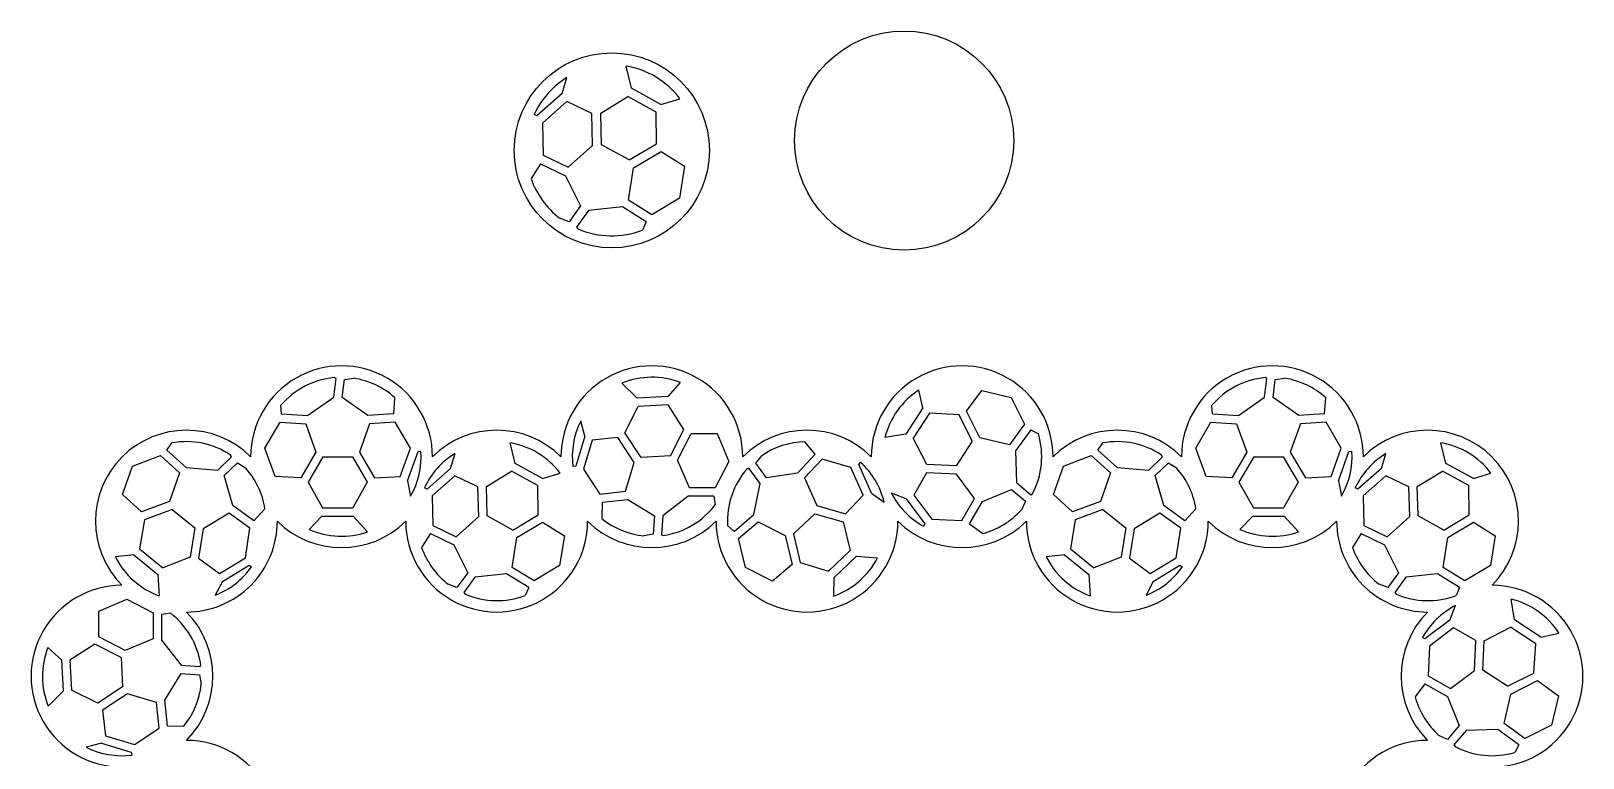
# Model space of a CAD drawing. Extents: x 500 to 1061, y -54 to 210.
# Drawn here: x 500.2 to 758.4, y 89.2 to 210.2 of the extents above; entities that cross this region are included whole.
import ezdxf

# ---------------------------------------------------------------- set-up
doc = ezdxf.new("R2010")
doc.units = 0
doc.layers.get('0').update_dxf_attribs({"linetype": 'CONTINUOUS'})

msp = doc.modelspace()

# ---------------------------------------------------------------- linework, layer by layer
at = {"linetype": 'CONTINUOUS'}
for p, q in [((600.076192, 200.661691), (599.194123, 204.355947)), ((588.52606, 199.770267), (589.34647, 202.451218)), ((588.52606, 199.770267), (584.343715, 196.075403)), ((594.952819, 196.531177), (599.445747, 199.296689)), ((604.156304, 196.714085), (599.445747, 199.296689)), ((604.983618, 197.971152), (600.076192, 200.661691)), ((604.983618, 197.971152), (608.140586, 198.925683)), ((584.343715, 196.075403), (583.870008, 196.275076)), ((589.305055, 198.45695), (585.246487, 194.871436)), ((593.454096, 196.464723), (589.305055, 198.45695)), ((593.604348, 191.130146), (593.454096, 196.464723)), ((595.101528, 191.251369), (594.952819, 196.531177)), ((604.240865, 191.438926), (604.156304, 196.714085)), ((585.246487, 194.871436), (585.396739, 189.536859)), ((589.545779, 187.544632), (593.604348, 191.130146)), ((599.70952, 188.724998), (595.101528, 191.251369)), ((599.70952, 188.724998), (604.240865, 191.438926)), ((585.396739, 189.536859), (589.545779, 187.544632)), ((600.412452, 187.397544), (604.990801, 190.139625)), ((604.990801, 190.139625), (608.901651, 187.712948)), ((584.93503, 188.094597), (583.364559, 185.629162)), ((584.93503, 188.094597), (589.1138, 186.088095)), ((589.1138, 186.088095), (591.616098, 181.092622)), ((599.572089, 182.047621), (600.412452, 187.397544)), ((608.901651, 187.712948), (608.061288, 182.363024)), ((591.616098, 181.092622), (589.693021, 178.423876)), ((598.576397, 180.900145), (592.901924, 180.311259)), ((602.523279, 178.451109), (598.576397, 180.900145)), ((603.482939, 179.620944), (599.572089, 182.047621)), ((608.061288, 182.363024), (603.482939, 179.620944)), ((589.693021, 178.423876), (588.118745, 179.047647)), ((592.901924, 180.311259), (590.910336, 177.547438)), ((602.523279, 178.451109), (601.887677, 177.034196)), ((590.910336, 177.547438), (591.149959, 177.263081)), ((550.538224, 149.221987), (550.926637, 152.366253)), ((550.926637, 152.366253), (550.604095, 152.491007)), ((552.311183, 152.19579), (553.873857, 152.390967)), ((705.420508, 149.221987), (705.80892, 152.366253)), ((705.80892, 152.366253), (705.486379, 152.491007)), ((707.193466, 152.19579), (708.756141, 152.390967)), ((551.936132, 149.159686), (552.311183, 152.19579)), ((600.994203, 149.088362), (598.487805, 151.577267)), ((606.19172, 149.364168), (608.220339, 151.664758)), ((648.570837, 147.433201), (647.904938, 150.427294)), ((655.834304, 146.895758), (658.356518, 150.354088)), ((658.356518, 150.354088), (663.259659, 149.203043)), ((706.818416, 149.159686), (707.193466, 152.19579)), ((541.860543, 146.437253), (541.745371, 147.876891)), ((546.174094, 146.204741), (550.538224, 149.221987)), ((556.210151, 146.204741), (551.936132, 149.159686)), ((560.514947, 146.436781), (560.693354, 149.149441)), ((598.966069, 143.313799), (601.164158, 147.700418)), ((606.19172, 149.364168), (600.994203, 149.088362)), ((606.153168, 147.965159), (601.164158, 147.700418)), ((608.803156, 143.835803), (606.153168, 147.965159)), ((648.570837, 147.433201), (645.734678, 143.068977)), ((663.259659, 149.203043), (665.484581, 144.766567)), ((696.742827, 146.437253), (696.627655, 147.876891)), ((701.056378, 146.204741), (705.420508, 149.221987)), ((711.092435, 146.204741), (706.818416, 149.159686)), ((715.397231, 146.436781), (715.575637, 149.149441)), ((539.093402, 140.771156), (541.600986, 145.054219)), ((541.600986, 145.054219), (545.875157, 144.823829)), ((541.860543, 146.437253), (546.174094, 146.204741)), ((545.875157, 144.823829), (547.581775, 140.085354)), ((556.509088, 144.823829), (554.802469, 140.085354)), ((560.514947, 146.436781), (556.210151, 146.204741)), ((560.783259, 145.054219), (556.509088, 144.823829)), ((563.290843, 140.771156), (560.783259, 145.054219)), ((592.298691, 142.727717), (591.634539, 145.249127)), ((649.679163, 146.578613), (646.956783, 142.389466)), ((654.577228, 146.290537), (649.679163, 146.578613)), ((656.779308, 141.899609), (654.577228, 146.290537)), ((658.059227, 142.459282), (655.834304, 146.895758)), ((665.484581, 144.766567), (662.962367, 141.308237)), ((693.975686, 140.771156), (696.48327, 145.054219)), ((696.48327, 145.054219), (700.75744, 144.823829)), ((696.742827, 146.437253), (701.056378, 146.204741)), ((700.75744, 144.823829), (702.464059, 140.085354)), ((711.391372, 144.823829), (709.684753, 140.085354)), ((715.397231, 146.436781), (711.092435, 146.204741)), ((715.665543, 145.054219), (711.391372, 144.823829)), ((718.173127, 140.771156), (715.665543, 145.054219)), ((592.298691, 142.727717), (590.801246, 137.758398)), ((593.5577, 142.07081), (592.104572, 137.248558)), ((597.813657, 142.527365), (593.5577, 142.07081)), ((600.544678, 138.383198), (597.813657, 142.527365)), ((601.669052, 139.212179), (598.966069, 143.313799)), ((606.549435, 139.471156), (608.803156, 143.835803)), ((607.755227, 138.765825), (610.032327, 143.175748)), ((610.032327, 143.175748), (614.312701, 143.172172)), ((614.312701, 143.172172), (616.268016, 138.530789)), ((645.734678, 143.068977), (642.247339, 142.507607)), ((649.20937, 138.030581), (646.956783, 142.389466)), ((662.962367, 141.308237), (658.059227, 142.459282)), ((666.502814, 143.795302), (663.957361, 140.305108)), ((666.502814, 143.795302), (667.772702, 143.107402)), ((517.055395, 137.765725), (521.702924, 139.507298)), ((521.702924, 139.507298), (524.874076, 136.632336)), ((522.776757, 140.416713), (523.59553, 141.606432)), ((522.776757, 140.416713), (525.977127, 137.515262)), ((533.551549, 139.298248), (533.379973, 139.598512)), ((540.800021, 136.032682), (539.093402, 140.771156)), ((547.581775, 140.085354), (545.074192, 135.802292)), ((554.802469, 140.085354), (557.310053, 135.802292)), ((561.584224, 136.032682), (563.290843, 140.771156)), ((562.806654, 135.309982), (564.565321, 140.192969)), ((564.565321, 140.192969), (565.040892, 140.241932)), ((569.956514, 137.377698), (570.719495, 139.870982)), ((580.698137, 138.206723), (579.877812, 141.64238)), ((606.549435, 139.471156), (601.669052, 139.212179)), ((620.743468, 138.257223), (621.741344, 139.475537)), ((630.656937, 139.73745), (627.697413, 136.602752)), ((630.656937, 139.73745), (628.91685, 141.826098)), ((656.779308, 141.899609), (654.116202, 137.801674)), ((663.957361, 140.305108), (664.109254, 135.001681)), ((671.937679, 137.765725), (676.585208, 139.507298)), ((676.585208, 139.507298), (679.75636, 136.632336)), ((677.659041, 140.416713), (678.477814, 141.606432)), ((677.659041, 140.416713), (680.859411, 137.515262)), ((688.433832, 139.298248), (688.262257, 139.598512)), ((695.682305, 136.032682), (693.975686, 140.771156)), ((702.464059, 140.085354), (699.956476, 135.802292)), ((709.684753, 140.085354), (712.192337, 135.802292)), ((716.466508, 136.032682), (718.173127, 140.771156)), ((717.688938, 135.309982), (719.447605, 140.192969)), ((719.447605, 140.192969), (719.923176, 140.241932)), ((724.838798, 137.377698), (725.601779, 139.870982)), ((735.58042, 138.206723), (734.760096, 141.64238)), ((515.390541, 133.012416), (517.055395, 137.765725)), ((525.977127, 137.515262), (531.266727, 137.103512)), ((531.266727, 137.103512), (533.551549, 139.298248)), ((532.312114, 136.173355), (534.518338, 138.292593)), ((534.518338, 138.292593), (535.853994, 137.458285)), ((548.748498, 139.31712), (546.266659, 135.07803)), ((548.748498, 139.31712), (553.635747, 139.31712)), ((553.635747, 139.31712), (556.117586, 135.07803)), ((569.956514, 137.377698), (566.066933, 133.941475)), ((575.933399, 134.365345), (580.111822, 136.93727)), ((584.49264, 134.535449), (580.111822, 136.93727)), ((585.262043, 135.704522), (580.698137, 138.206723)), ((590.801246, 137.758398), (590.328938, 137.684303)), ((592.104572, 137.248558), (594.835594, 133.104391)), ((599.091551, 133.560947), (600.544678, 138.383198)), ((609.710542, 134.124442), (607.755227, 138.765825)), ((616.268016, 138.530789), (613.990916, 134.120866)), ((619.622699, 137.426619), (619.303002, 137.294748)), ((621.50804, 134.880491), (619.622699, 137.426619)), ((622.563953, 135.798681), (620.743468, 138.257223)), ((631.804128, 138.92049), (628.865659, 135.808093)), ((636.572799, 137.544855), (631.804128, 138.92049)), ((638.601526, 132.935087), (636.572799, 137.544855)), ((637.894782, 138.004154), (638.205659, 138.367364)), ((639.985381, 133.2538), (637.894782, 138.004154)), ((654.116202, 137.801674), (649.20937, 138.030581)), ((670.272824, 133.012416), (671.937679, 137.765725)), ((680.859411, 137.515262), (686.149011, 137.103512)), ((686.149011, 137.103512), (688.433832, 139.298248)), ((687.194398, 136.173355), (689.400622, 138.292593)), ((689.400622, 138.292593), (690.736278, 137.458285)), ((703.630782, 139.31712), (701.148943, 135.07803)), ((703.630782, 139.31712), (708.518031, 139.31712)), ((708.518031, 139.31712), (710.99987, 135.07803)), ((724.838798, 137.377698), (720.949217, 133.941475)), ((730.815683, 134.365345), (734.994106, 136.93727)), ((739.374924, 134.535449), (734.994106, 136.93727)), ((740.144327, 135.704522), (735.58042, 138.206723)), ((524.874076, 136.632336), (523.209222, 131.879026)), ((533.764469, 131.184407), (532.312114, 136.173355)), ((545.074192, 135.802292), (540.800021, 136.032682)), ((546.266659, 135.07803), (548.694108, 130.814052)), ((556.117586, 135.07803), (553.690137, 130.814052)), ((557.310053, 135.802292), (561.584224, 136.032682)), ((562.806654, 135.309982), (563.336263, 132.756921)), ((570.680979, 136.156313), (566.90651, 132.821785)), ((574.539586, 134.303542), (570.680979, 136.156313)), ((574.679321, 129.342386), (574.539586, 134.303542)), ((576.071699, 129.455123), (575.933399, 134.365345)), ((584.571282, 129.629551), (584.49264, 134.535449)), ((585.262043, 135.704522), (588.198022, 136.592235)), ((620.424882, 129.686632), (621.50804, 134.880491)), ((627.697413, 136.602752), (622.563953, 135.798681)), ((628.865659, 135.808093), (630.894386, 131.198326)), ((649.166874, 136.636047), (647.031021, 132.926634)), ((654.124606, 136.404765), (649.166874, 136.636047)), ((657.167843, 132.391736), (654.124606, 136.404765)), ((664.109254, 135.001681), (666.534057, 132.962661)), ((679.75636, 136.632336), (678.091506, 131.879026)), ((688.646753, 131.184407), (687.194398, 136.173355)), ((699.956476, 135.802292), (695.682305, 136.032682)), ((701.148943, 135.07803), (703.576392, 130.814052)), ((710.99987, 135.07803), (708.572421, 130.814052)), ((712.192337, 135.802292), (716.466508, 136.032682)), ((717.688938, 135.309982), (718.218546, 132.756921)), ((725.563263, 136.156313), (721.788794, 132.821785)), ((729.42187, 134.303542), (725.563263, 136.156313)), ((729.561605, 129.342386), (729.42187, 134.303542)), ((730.953983, 129.455123), (730.815683, 134.365345)), ((739.453566, 129.629551), (739.374924, 134.535449)), ((740.144327, 135.704522), (743.080306, 136.592235)), ((518.561693, 130.137454), (515.390541, 133.012416)), ((523.209222, 131.879026), (518.561693, 130.137454)), ((566.066933, 133.941475), (565.626385, 134.12717)), ((566.90651, 132.821785), (567.046245, 127.860628)), ((594.835594, 133.104391), (599.091551, 133.560947)), ((595.176791, 131.737989), (595.14238, 129.019686)), ((595.176791, 131.737989), (599.463243, 132.197816)), ((599.463243, 132.197816), (603.887841, 129.473504)), ((609.485199, 132.72963), (605.287086, 129.485367)), ((613.805011, 132.726021), (609.485199, 132.72963)), ((613.990916, 134.120866), (609.710542, 134.124442)), ((613.805011, 132.726021), (613.996308, 131.294509)), ((635.663058, 129.82269), (638.601526, 132.935087)), ((639.985381, 133.2538), (642.12854, 131.768716)), ((645.758927, 132.295437), (643.329609, 133.242549)), ((645.758927, 132.295437), (648.894975, 128.16002)), ((647.031021, 132.926634), (650.074257, 128.913605)), ((655.03199, 128.682323), (657.167843, 132.391736)), ((656.337467, 128.153931), (658.488624, 131.889922)), ((658.488624, 131.889922), (663.295283, 133.863491)), ((663.295283, 133.863491), (665.636673, 131.894612)), ((665.636673, 131.894612), (664.948812, 130.477964)), ((666.534057, 132.962661), (666.814418, 133.165131)), ((673.443977, 130.137454), (670.272824, 133.012416)), ((678.091506, 131.879026), (673.443977, 130.137454)), ((720.949217, 133.941475), (720.508669, 134.12717)), ((721.788794, 132.821785), (721.928529, 127.860628)), ((523.629913, 130.546944), (519.030099, 128.823251)), ((523.629913, 130.546944), (527.422108, 127.464013)), ((533.125332, 129.924334), (528.812022, 127.324133)), ((536.587149, 127.406908), (533.125332, 129.924334)), ((537.251091, 128.648943), (533.764469, 131.184407)), ((537.251091, 128.648943), (539.1007, 130.641253)), ((548.581476, 129.419052), (546.433798, 127.229191)), ((548.581476, 129.419052), (553.786306, 129.419052)), ((548.694108, 130.814052), (553.690137, 130.814052)), ((553.786306, 129.419052), (556.157294, 126.800829)), ((570.904852, 126.007858), (574.679321, 129.342386)), ((580.357132, 127.105598), (576.071699, 129.455123)), ((580.357132, 127.105598), (584.571282, 129.629551)), ((603.887841, 129.473504), (603.674201, 126.421791)), ((605.287086, 129.485367), (605.065835, 126.324935)), ((617.138878, 126.882534), (620.424882, 129.686632)), ((627.036846, 126.469675), (630.578344, 129.837612)), ((630.578344, 129.837612), (635.298056, 128.476099)), ((630.894386, 131.198326), (635.663058, 129.82269)), ((678.512197, 130.546944), (673.912383, 128.823251)), ((678.512197, 130.546944), (682.304392, 127.464013)), ((688.007616, 129.924334), (683.694305, 127.324133)), ((691.469433, 127.406908), (688.007616, 129.924334)), ((692.133375, 128.648943), (688.646753, 131.184407)), ((692.133375, 128.648943), (693.982984, 130.641253)), ((703.46376, 129.419052), (701.316082, 127.229191)), ((703.46376, 129.419052), (708.66859, 129.419052)), ((703.576392, 130.814052), (708.572421, 130.814052)), ((708.66859, 129.419052), (711.039578, 126.800829)), ((725.787136, 126.007858), (729.561605, 129.342386)), ((735.239416, 127.105598), (730.953983, 129.455123)), ((735.239416, 127.105598), (739.453566, 129.629551)), ((519.030099, 128.823251), (518.223881, 123.983413)), ((527.422108, 127.464013), (526.673793, 122.609177)), ((528.812022, 127.324133), (528.055944, 122.418937)), ((535.831071, 122.501712), (536.587149, 127.406908)), ((567.046245, 127.860628), (570.904852, 126.007858)), ((581.010858, 125.871066), (585.268723, 128.421201)), ((585.268723, 128.421201), (588.905813, 126.164391)), ((617.138878, 126.882534), (616.063326, 127.846385)), ((617.903879, 125.701464), (621.159883, 128.479961)), ((621.159883, 128.479961), (625.66198, 126.222349)), ((635.298056, 128.476099), (636.477453, 123.713427)), ((648.894975, 128.16002), (648.676887, 127.734576)), ((650.074257, 128.913605), (655.03199, 128.682323)), ((656.337467, 128.153931), (658.514804, 126.526185)), ((673.912383, 128.823251), (673.106165, 123.983413)), ((682.304392, 127.464013), (681.556077, 122.609177)), ((683.694305, 127.324133), (682.938228, 122.418937)), ((690.713355, 122.501712), (691.469433, 127.406908)), ((721.928529, 127.860628), (725.787136, 126.007858)), ((735.893142, 125.871066), (740.151007, 128.421201)), ((740.151007, 128.421201), (743.788096, 126.164391)), ((518.223881, 123.983413), (522.100482, 120.831862)), ((566.616856, 126.519325), (565.156317, 124.226471)), ((566.616856, 126.519325), (570.503111, 124.653279)), ((570.503111, 124.653279), (572.830249, 120.007488)), ((580.229321, 120.895637), (581.010858, 125.871066)), ((588.905813, 126.164391), (588.124275, 121.188962)), ((603.674201, 126.421791), (602.124065, 126.144083)), ((605.065835, 126.324935), (605.394534, 126.217448)), ((619.038357, 120.86974), (617.903879, 125.701464)), ((625.66198, 126.222349), (626.796459, 121.390625)), ((627.036846, 126.469675), (628.159677, 121.687557)), ((673.106165, 123.983413), (676.982766, 120.831862)), ((721.499139, 126.519325), (720.038601, 124.226471)), ((721.499139, 126.519325), (725.385395, 124.653279)), ((725.385395, 124.653279), (727.712533, 120.007488)), ((735.111605, 120.895637), (735.893142, 125.871066)), ((743.788096, 126.164391), (743.006559, 121.188962)), ((517.256504, 122.972031), (514.208654, 122.627617)), ((517.256504, 122.972031), (521.295121, 119.688767)), ((526.673793, 122.609177), (522.100482, 120.831862)), ((528.055944, 122.418937), (531.517761, 119.901511)), ((531.517761, 119.901511), (535.831071, 122.501712)), ((626.796459, 121.390625), (623.540454, 118.612127)), ((628.159677, 121.687557), (632.857128, 120.270527)), ((632.857128, 120.270527), (636.477453, 123.713427)), ((633.736843, 119.182036), (637.508473, 122.768826)), ((637.508473, 122.768826), (641.030875, 122.505469)), ((672.138788, 122.972031), (669.090938, 122.627617)), ((672.138788, 122.972031), (676.177405, 119.688767)), ((681.556077, 122.609177), (676.982766, 120.831862)), ((682.938228, 122.418937), (686.400045, 119.901511)), ((686.400045, 119.901511), (690.713355, 122.501712)), ((521.295121, 119.688767), (521.483254, 116.161547)), ((532.010402, 118.569619), (536.455259, 121.24912)), ((536.455259, 121.24912), (536.855158, 120.987117)), ((572.830249, 120.007488), (571.041787, 117.525554)), ((574.026067, 119.280821), (572.17389, 116.710467)), ((579.303327, 119.828484), (574.026067, 119.280821)), ((582.973927, 117.550881), (579.303327, 119.828484)), ((583.866411, 118.638828), (580.229321, 120.895637)), ((588.124275, 121.188962), (583.866411, 118.638828)), ((623.540454, 118.612127), (619.038357, 120.86974)), ((633.736843, 119.182036), (633.689642, 116.115151)), ((676.177405, 119.688767), (676.365538, 116.161547)), ((686.892686, 118.569619), (691.337542, 121.24912)), ((691.337542, 121.24912), (691.737442, 120.987117)), ((727.712533, 120.007488), (725.924071, 117.525554)), ((728.908351, 119.280821), (727.056174, 116.710467)), ((734.185611, 119.828484), (728.908351, 119.280821)), ((737.856211, 117.550881), (734.185611, 119.828484)), ((738.748694, 118.638828), (735.111605, 120.895637)), ((743.006559, 121.188962), (738.748694, 118.638828)), ((532.010402, 118.569619), (530.810846, 116.254523)), ((571.041787, 117.525554), (569.57771, 118.105661)), ((572.17389, 116.710467), (572.396739, 116.446015)), ((582.973927, 117.550881), (582.382817, 116.233152)), ((686.892686, 118.569619), (685.69313, 116.254523)), ((725.924071, 117.525554), (724.459994, 118.105661)), ((727.056174, 116.710467), (727.279023, 116.446015)), ((737.856211, 117.550881), (737.265101, 116.233152)), ((511.442586, 109.348644), (511.446163, 113.629018)), ((511.446163, 113.629018), (516.087546, 115.584333)), ((516.087546, 115.584333), (520.497468, 113.307233)), ((736.233976, 112.114263), (737.181087, 114.543581)), ((747.007515, 112.138512), (746.446146, 115.625852)), ((520.497468, 113.307233), (520.493892, 109.026859)), ((521.892313, 113.121328), (521.888704, 108.801517)), ((521.892313, 113.121328), (523.323825, 113.312626)), ((736.233976, 112.114263), (732.098559, 108.978215)), ((751.37174, 109.302354), (747.007515, 112.138512)), ((515.852509, 107.071545), (511.442586, 109.348644)), ((520.493892, 109.026859), (515.852509, 107.071545)), ((521.888704, 108.801517), (525.132968, 104.603403)), ((732.098559, 108.978215), (731.673115, 109.196303)), ((736.865172, 110.84217), (732.852143, 107.798933)), ((740.574585, 108.706317), (736.865172, 110.84217)), ((740.343303, 103.748584), (740.574585, 108.706317)), ((741.740213, 103.756988), (741.96912, 108.663821)), ((741.96912, 108.663821), (746.328005, 110.916408)), ((750.517151, 108.194027), (746.328005, 110.916408)), ((751.37174, 109.302354), (754.365833, 109.968253)), ((505.254166, 105.508037), (502.953576, 107.536656)), ((510.782531, 108.119474), (506.653175, 105.469485)), ((515.147179, 105.865752), (510.782531, 108.119474)), ((515.147179, 105.865752), (515.406156, 100.98537)), ((732.852143, 107.798933), (732.620861, 102.841201)), ((750.229076, 103.295962), (750.517151, 108.194027)), ((505.254166, 105.508037), (505.529972, 100.31052)), ((506.653175, 105.469485), (506.917916, 100.480476)), ((525.132968, 104.603403), (528.293399, 104.382152)), ((528.293399, 104.382152), (528.400886, 104.710851)), ((736.330274, 100.705348), (740.343303, 103.748584)), ((745.838148, 101.093882), (741.740213, 103.756988)), ((745.838148, 101.093882), (750.229076, 103.295962)), ((515.406156, 100.98537), (511.304536, 98.282387)), ((522.420518, 98.77956), (525.14483, 103.204158)), ((525.14483, 103.204158), (528.196543, 102.990518)), ((528.196543, 102.990518), (528.474252, 101.440382)), ((732.092469, 101.535723), (730.464723, 99.358386)), ((732.092469, 101.535723), (735.828461, 99.384566)), ((732.620861, 102.841201), (736.330274, 100.705348)), ((746.397821, 99.813964), (750.834297, 102.038886)), ((750.834297, 102.038886), (754.292627, 99.516672)), ((505.529972, 100.31052), (503.041068, 97.804123)), ((511.304536, 98.282387), (506.917916, 100.480476)), ((516.235136, 99.860996), (512.090969, 97.129974)), ((521.057388, 98.407868), (516.235136, 99.860996)), ((521.513944, 94.151911), (521.057388, 98.407868)), ((522.880345, 94.493108), (522.420518, 98.77956)), ((735.828461, 99.384566), (737.80203, 94.577907)), ((745.246775, 94.910823), (746.397821, 99.813964)), ((754.292627, 99.516672), (753.141582, 94.613532)), ((512.090969, 97.129974), (512.547525, 92.874017)), ((517.369776, 91.420889), (521.513944, 94.151911)), ((522.880345, 94.493108), (525.598648, 94.458697)), ((737.80203, 94.577907), (735.833151, 92.236517)), ((738.94022, 93.763937), (736.901199, 91.339133)), ((744.243647, 93.915829), (738.94022, 93.763937)), ((747.733841, 91.370376), (744.243647, 93.915829)), ((748.705106, 92.388609), (745.246775, 94.910823)), ((753.141582, 94.613532), (748.705106, 92.388609)), ((511.890617, 91.615008), (509.369208, 90.950856)), ((511.890617, 91.615008), (516.859936, 90.117563)), ((512.547525, 92.874017), (517.369776, 91.420889)), ((735.833151, 92.236517), (734.416503, 92.924378)), ((736.901199, 91.339133), (737.103669, 91.058772)), ((747.733841, 91.370376), (747.045941, 90.100489)), ((516.859936, 90.117563), (516.934031, 89.645255))]:
    msp.add_line(p, q, dxfattribs=at)
for centre, radius in [((645.437704, 191.964615), 18.232563), ((596.799711, 190.326241), 16.232563)]:
    msp.add_circle(centre, radius, dxfattribs=at)
for centre, radius, start, end in [((596.799711, 190.326241), 14.232563, 37.171941, 80.314798), ((596.799711, 190.326241), 14.232563, 121.579101, 155.293285), ((596.799711, 190.326241), 14.232563, 199.270195, 232.415056), ((596.799711, 190.326241), 14.232563, 246.611756, 290.945987), ((551.837295, 139.312296), 15.131284, 359.99571, 180.00429), ((551.837295, 139.312296), 13.236284, 95.345892, 139.680123), ((551.837295, 139.312296), 13.236284, 48.004331, 81.149192), ((603.464723, 139.312296), 15.131284, 359.99571, 180.00429), ((603.464723, 139.312296), 13.236284, 68.943623, 112.08648), ((655.09215, 139.312296), 15.131284, 359.99571, 180.00429), ((706.719578, 139.312296), 15.131284, 359.99571, 180.00429), ((706.719578, 139.312296), 13.236284, 95.345892, 139.680123), ((706.719578, 139.312296), 13.236284, 48.004331, 81.149192), ((655.09215, 139.312296), 13.236284, 122.887637, 166.030494), ((603.464723, 139.312296), 13.236284, 153.350783, 187.064967), ((526.023581, 128.594754), 15.131284, 45.090979, 224.909021), ((577.651009, 128.594754), 15.131284, 45.090979, 134.909021), ((629.278436, 128.594754), 15.131284, 45.090979, 134.909021), ((655.09215, 139.312296), 13.236284, 332.327451, 16.661683), ((680.905864, 128.594754), 15.131284, 45.090979, 134.909021), ((732.533292, 128.594754), 15.131284, 315.090979, 134.909021), ((526.023581, 128.594754), 13.236284, 56.235905, 100.570136), ((551.837295, 139.312296), 13.236284, 330.313237, 4.027421), ((577.651009, 128.594754), 13.236284, 121.579101, 155.293285), ((577.651009, 128.594754), 13.236284, 37.171941, 80.314798), ((629.278436, 128.594754), 13.236284, 91.565392, 124.710253), ((680.905864, 128.594754), 13.236284, 56.235905, 100.570136), ((706.719578, 139.312296), 13.236284, 330.313237, 4.027421), ((732.533292, 128.594754), 13.236284, 121.579101, 155.293285), ((732.533292, 128.594754), 13.236284, 37.171941, 80.314798), ((526.023581, 128.594754), 13.236284, 8.894344, 42.039205), ((629.278436, 128.594754), 13.236284, 138.906953, 183.241185), ((629.278436, 128.594754), 13.236284, 13.874299, 47.588482), ((680.905864, 128.594754), 13.236284, 8.894344, 42.039205), ((655.09215, 139.312296), 13.236284, 207.294797, 241.00898), ((603.464723, 139.312296), 13.236284, 278.383438, 322.717669), ((655.09215, 139.312296), 13.236284, 284.98589, 318.130752), ((526.023581, 128.594754), 15.131284, 269.99571, 0.00429), ((551.837295, 139.312296), 15.131284, 225.090979, 314.909021), ((551.837295, 139.312296), 13.236284, 245.906077, 289.048934), ((577.651009, 128.594754), 15.131284, 179.99571, 0.00429), ((603.464723, 139.312296), 15.131284, 225.090979, 314.909021), ((603.464723, 139.312296), 13.236284, 231.041877, 264.186738), ((629.278436, 128.594754), 15.131284, 179.99571, 0.00429), ((655.09215, 139.312296), 15.131284, 225.090979, 314.909021), ((680.905864, 128.594754), 15.131284, 179.99571, 0.00429), ((706.719578, 139.312296), 15.131284, 225.090979, 314.909021), ((706.719578, 139.312296), 13.236284, 245.906077, 289.048934), ((732.533292, 128.594754), 15.131284, 179.99571, 270.00429), ((577.651009, 128.594754), 13.236284, 199.270195, 232.415056), ((732.533292, 128.594754), 13.236284, 199.270195, 232.415056), ((526.023581, 128.594754), 13.236284, 206.79609, 249.938947), ((629.278436, 128.594754), 13.236284, 289.467138, 332.609995), ((680.905864, 128.594754), 13.236284, 206.79609, 249.938947), ((526.023581, 128.594754), 13.236284, 291.20325, 324.917434), ((680.905864, 128.594754), 13.236284, 291.20325, 324.917434), ((515.306038, 102.78104), 15.131284, 89.99571, 270.00429), ((577.651009, 128.594754), 13.236284, 246.611756, 290.945987), ((732.533292, 128.594754), 13.236284, 246.611756, 290.945987), ((743.250835, 102.78104), 15.131284, 269.99571, 90.00429), ((743.250835, 102.78104), 13.236284, 117.294797, 151.00898), ((743.250835, 102.78104), 13.236284, 32.887637, 76.030494), ((515.306038, 102.78104), 13.236284, 8.383438, 52.717669), ((515.306038, 102.78104), 15.131284, 315.090979, 44.909021), ((743.250835, 102.78104), 15.131284, 135.090979, 224.909021), ((515.306038, 102.78104), 13.236284, 158.943623, 202.08648), ((515.306038, 102.78104), 13.236284, 321.041877, 354.186738), ((743.250835, 102.78104), 13.236284, 194.98589, 228.130752), ((515.306038, 102.78104), 13.236284, 243.350783, 277.064967), ((526.023581, 76.967326), 15.131284, 269.99571, 90.00429), ((732.533292, 76.967326), 15.131284, 89.99571, 270.00429), ((743.250835, 102.78104), 13.236284, 242.327451, 286.661683)]:
    msp.add_arc(centre, radius, start, end, dxfattribs=at)

doc.saveas('drawing.dxf')
